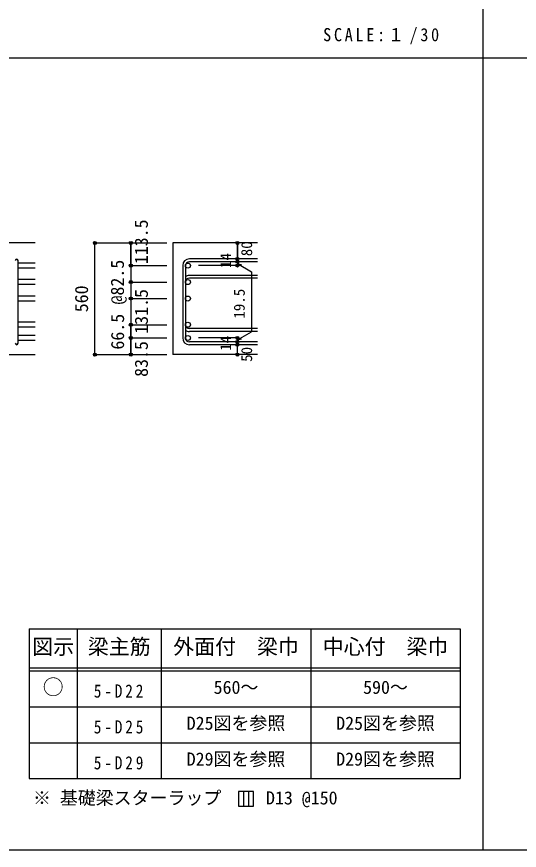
# Model space of a CAD drawing. Units: millimetres at full size, sheet at 1:30, with parts at other scales. Extents: x -5973 to 5954, y -4195 to 4201.
# Drawn here: x -3464 to -942, y -4195 to -15 of the extents above; entities that cross this region are included whole.
import ezdxf
from ezdxf.enums import TextEntityAlignment as Align

# ---------------------------------------------------------------- set-up
doc = ezdxf.new("R2010")
doc.units = ezdxf.units.MM
doc.header["$LTSCALE"] = 30
doc.header["$PDMODE"] = 32
doc.header["$PDSIZE"] = 15
for name, color, linetype in [('0-1', 2, 'Continuous'), ('0-5', 7, 'Continuous'), ('0-6', 7, 'Continuous'), ('0-D', 4, 'Continuous'), ('6-7_文字', 7, 'Continuous'), ('6-E_枠', 7, 'Continuous'), ('F-0_枠', 6, 'Continuous')]:
    doc.layers.add(name, color=color, linetype=linetype)
doc.styles.add('ＭＳ ゴシック', font='')
doc.styles.get('ＭＳ ゴシック').set_extended_font_data('MS Gothic')

msp = doc.modelspace()

# ---------------------------------------------------------------- linework, layer by layer
at = {"layer": '0-1'}
for p, q in [((-3370.8, -1149.89), (-4820.8, -1149.89)), ((-2255.8, -1149.89), (-2680.8, -1149.89)), ((-2680.8, -1149.89), (-2680.8, -1709.89)), ((-3770.8, -1709.89), (-3370.8, -1709.89)), ((-2255.8, -1709.89), (-2680.8, -1709.89))]:
    msp.add_line(p, q, dxfattribs=at)
at = {"layer": '0-5'}
for p, q in [((-3370.8, -1250.82), (-3456.8, -1250.82)), ((-3370.8, -1275.82), (-3456.8, -1275.82)), ((-3370.8, -1333.39), (-3456.8, -1333.39)), ((-3370.8, -1358.39), (-3456.8, -1358.39)), ((-3370.8, -1415.97), (-3456.8, -1415.97)), ((-3370.8, -1440.97), (-3456.8, -1440.97)), ((-3370.8, -1547.39), (-3456.8, -1547.39)), ((-3370.8, -1572.39), (-3456.8, -1572.39)), ((-3370.8, -1613.89), (-3456.8, -1613.89)), ((-3370.8, -1638.89), (-3456.8, -1638.89))]:
    msp.add_line(p, q, dxfattribs=at)
at = {"layer": '0-5', "color": 3}
for centre in [(-2604.3, -1263.32), (-2604.3, -1345.89), (-2604.3, -1428.47), (-2604.3, -1559.89), (-2604.3, -1626.39)]:
    msp.add_circle(centre, 12.5, dxfattribs=at)
at = {"layer": '0-6'}
for p, q in [((-3456.8, -1652.89), (-3456.8, -1238.32)), ((-2255.8, -1229.82), (-2597.3, -1229.82)), ((-2255.8, -1243.82), (-2597.3, -1243.82)), ((-2630.8, -1263.32), (-2630.8, -1626.39)), ((-2616.8, -1263.32), (-2616.8, -1626.39)), ((-2255.8, -1312.39), (-2597.3, -1312.39)), ((-2255.8, -1326.39), (-2597.3, -1326.39)), ((-2255.8, -1579.39), (-2597.3, -1579.39)), ((-2255.8, -1593.39), (-2597.3, -1593.39)), ((-2255.8, -1645.89), (-2597.3, -1645.89)), ((-2255.8, -1659.89), (-2597.3, -1659.89))]:
    msp.add_line(p, q, dxfattribs=at)
for centre, radius, start, end in [((-3463.8, -1238.32), 7, 0, 180), ((-2597.3, -1263.32), 33.5, 90, 180), ((-2597.3, -1263.32), 19.5, 90, 180), ((-2597.3, -1345.89), 33.5, 90, 125.59765), ((-2597.3, -1345.89), 19.5, 90, 180), ((-2597.3, -1559.89), 19.5, 180, 270), ((-2597.3, -1559.89), 33.5, 234.40235, 270), ((-2597.3, -1626.39), 33.5, 180, 270), ((-2597.3, -1626.39), 19.5, 180, 270), ((-3463.8, -1652.89), 7, 180, 0)]:
    msp.add_arc(centre, radius, start, end, dxfattribs=at)
at = {"layer": '0-D'}
for p, q in [((-3070.8, -1149.89), (-2890.8, -1149.89)), ((-3070.8, -1149.89), (-2890.8, -1149.89)), ((-3070.8, -1709.89), (-3070.8, -1149.89)), ((-2890.8, -1149.89), (-2710.8, -1149.89)), ((-2890.8, -1149.89), (-2710.8, -1149.89)), ((-2890.8, -1149.89), (-2890.8, -1263.32)), ((-2890.8, -1263.32), (-2890.8, -1149.89)), ((-2355.8, -1243.82), (-2355.8, -1229.82)), ((-2355.8, -1243.82), (-2355.8, -1263.32)), ((-2355.8, -1253.57), (-2336.48, -1258.75)), ((-2355.8, -1253.57), (-2285.74, -1294.02)), ((-2890.8, -1263.32), (-2710.8, -1263.32)), ((-2890.8, -1263.32), (-2890.8, -1343.39)), ((-2890.8, -1263.32), (-2710.8, -1263.32)), ((-2355.8, -1263.32), (-2551.89, -1263.32)), ((-2285.74, -1294.02), (-2285.74, -1595.7)), ((-2890.8, -1345.89), (-2710.8, -1345.89)), ((-2890.8, -1345.89), (-2710.8, -1345.89)), ((-2890.8, -1428.47), (-2710.8, -1428.47)), ((-2890.8, -1428.47), (-2710.8, -1428.47)), ((-2890.8, -1428.47), (-2710.8, -1428.47)), ((-2890.8, -1559.89), (-2710.8, -1559.89)), ((-2890.8, -1559.89), (-2710.8, -1559.89)), ((-2890.8, -1626.39), (-2710.8, -1626.39)), ((-2890.8, -1626.39), (-2710.8, -1626.39)), ((-2890.8, -1626.39), (-2710.8, -1626.39)), ((-2355.8, -1626.39), (-2551.89, -1626.39)), ((-2355.8, -1636.14), (-2285.74, -1595.7)), ((-2355.8, -1645.89), (-2355.8, -1626.39)), ((-2355.8, -1636.14), (-2336.48, -1630.97)), ((-2355.8, -1659.89), (-2355.8, -1645.89)), ((-2355.8, -1709.89), (-2355.8, -1659.89))]:
    msp.add_line(p, q, dxfattribs=at)
for points in [[(-2355.8, -1149.89), (-2355.8, -1229.82), (-2355.8, -1149.89)], [(-2890.8, -1343.39), (-2890.8, -1559.89), (-2710.8, -1559.89)], [(-2890.8, -1559.89), (-2890.8, -1658.4), (-2890.8, -1559.89)], [(-3070.8, -1709.89), (-2890.8, -1709.89), (-2890.8, -1626.39)], [(-2890.8, -1626.39), (-2890.8, -1709.89), (-2710.8, -1709.89)]]:
    msp.add_lwpolyline(points, dxfattribs=at)
for centre, radius in [((-3070.8, -1149.89), 8), ((-3070.8, -1149.89), 7.2), ((-3070.8, -1149.89), 6.4), ((-3070.8, -1149.89), 5.6), ((-3070.8, -1149.89), 4.8), ((-3070.8, -1149.89), 4), ((-3070.8, -1149.89), 3.2), ((-3070.8, -1149.89), 2.4), ((-3070.8, -1149.89), 1.6), ((-3070.8, -1149.89), 0.8), ((-2890.8, -1149.89), 8), ((-2890.8, -1149.89), 7.2), ((-2890.8, -1149.89), 6.4), ((-2890.8, -1149.89), 5.6), ((-2890.8, -1149.89), 4.8), ((-2890.8, -1149.89), 4), ((-2890.8, -1149.89), 3.2), ((-2890.8, -1149.89), 2.4), ((-2890.8, -1149.89), 1.6), ((-2890.8, -1149.89), 0.8), ((-2355.8, -1149.89), 4), ((-2355.8, -1149.89), 3.6), ((-2355.8, -1149.89), 3.2), ((-2355.8, -1149.89), 2.8), ((-2355.8, -1149.89), 2.4), ((-2355.8, -1149.89), 2), ((-2355.8, -1149.89), 1.6), ((-2355.8, -1149.89), 1.2), ((-2355.8, -1149.89), 0.8), ((-2355.8, -1149.89), 0.4), ((-2355.8, -1229.82), 4), ((-2355.8, -1243.82), 4), ((-2355.8, -1229.82), 3.6), ((-2355.8, -1243.82), 3.6), ((-2355.8, -1229.82), 3.2), ((-2355.8, -1243.82), 3.2), ((-2355.8, -1229.82), 2.8), ((-2355.8, -1243.82), 2.8), ((-2355.8, -1229.82), 2.4), ((-2355.8, -1243.82), 2.4), ((-2355.8, -1229.82), 2), ((-2355.8, -1243.82), 2), ((-2355.8, -1229.82), 1.6), ((-2355.8, -1243.82), 1.6), ((-2355.8, -1229.82), 1.2), ((-2355.8, -1243.82), 1.2), ((-2355.8, -1229.82), 0.8), ((-2355.8, -1243.82), 0.8), ((-2355.8, -1229.82), 0.4), ((-2355.8, -1243.82), 0.4), ((-2890.8, -1263.32), 8), ((-2890.8, -1263.32), 7.2), ((-2890.8, -1263.32), 6.4), ((-2890.8, -1263.32), 5.6), ((-2890.8, -1263.32), 4.8), ((-2890.8, -1263.32), 4), ((-2890.8, -1263.32), 3.2), ((-2890.8, -1263.32), 2.4), ((-2890.8, -1263.32), 1.6), ((-2890.8, -1263.32), 0.8), ((-2355.8, -1263.32), 4), ((-2355.8, -1263.32), 3.6), ((-2355.8, -1263.32), 3.2), ((-2355.8, -1263.32), 2.8), ((-2355.8, -1263.32), 2.4), ((-2355.8, -1263.32), 2), ((-2355.8, -1263.32), 1.6), ((-2355.8, -1263.32), 1.2), ((-2355.8, -1263.32), 0.8), ((-2355.8, -1263.32), 0.4), ((-2890.8, -1345.89), 8), ((-2890.8, -1345.89), 7.2), ((-2890.8, -1345.89), 6.4), ((-2890.8, -1345.89), 5.6), ((-2890.8, -1345.89), 4.8), ((-2890.8, -1345.89), 4), ((-2890.8, -1345.89), 3.2), ((-2890.8, -1345.89), 2.4), ((-2890.8, -1345.89), 1.6), ((-2890.8, -1345.89), 0.8), ((-2890.8, -1428.47), 8), ((-2890.8, -1428.47), 7.2), ((-2890.8, -1428.47), 6.4), ((-2890.8, -1428.47), 5.6), ((-2890.8, -1428.47), 4.8), ((-2890.8, -1428.47), 4), ((-2890.8, -1428.47), 3.2), ((-2890.8, -1428.47), 2.4), ((-2890.8, -1428.47), 1.6), ((-2890.8, -1428.47), 0.8), ((-2890.8, -1559.89), 8), ((-2890.8, -1559.89), 7.2), ((-2890.8, -1559.89), 6.4), ((-2890.8, -1559.89), 5.6), ((-2890.8, -1559.89), 4.8), ((-2890.8, -1559.89), 4), ((-2890.8, -1559.89), 3.2), ((-2890.8, -1559.89), 2.4), ((-2890.8, -1559.89), 1.6), ((-2890.8, -1559.89), 0.8), ((-2890.8, -1626.39), 8), ((-2890.8, -1626.39), 7.2), ((-2890.8, -1626.39), 6.4), ((-2890.8, -1626.39), 5.6), ((-2890.8, -1626.39), 4.8), ((-2890.8, -1626.39), 4), ((-2890.8, -1626.39), 3.2), ((-2890.8, -1626.39), 2.4), ((-2890.8, -1626.39), 1.6), ((-2890.8, -1626.39), 0.8), ((-2355.8, -1626.39), 4), ((-2355.8, -1626.39), 3.6), ((-2355.8, -1626.39), 3.2), ((-2355.8, -1626.39), 2.8), ((-2355.8, -1626.39), 2.4), ((-2355.8, -1626.39), 2), ((-2355.8, -1626.39), 1.6), ((-2355.8, -1626.39), 1.2), ((-2355.8, -1626.39), 0.8), ((-2355.8, -1626.39), 0.4), ((-2355.8, -1645.89), 4), ((-2355.8, -1659.89), 4), ((-2355.8, -1645.89), 3.6), ((-2355.8, -1659.89), 3.6), ((-2355.8, -1645.89), 3.2), ((-2355.8, -1659.89), 3.2), ((-2355.8, -1645.89), 2.8), ((-2355.8, -1659.89), 2.8), ((-2355.8, -1645.89), 2.4), ((-2355.8, -1659.89), 2.4), ((-2355.8, -1645.89), 2), ((-2355.8, -1659.89), 2), ((-2355.8, -1645.89), 1.6), ((-2355.8, -1659.89), 1.6), ((-2355.8, -1645.89), 1.2), ((-2355.8, -1659.89), 1.2), ((-2355.8, -1645.89), 0.8), ((-2355.8, -1659.89), 0.8), ((-2355.8, -1645.89), 0.4), ((-2355.8, -1659.89), 0.4), ((-3070.8, -1709.89), 8), ((-3070.8, -1709.89), 7.2), ((-3070.8, -1709.89), 6.4), ((-3070.8, -1709.89), 5.6), ((-3070.8, -1709.89), 4.8), ((-3070.8, -1709.89), 4), ((-3070.8, -1709.89), 3.2), ((-3070.8, -1709.89), 2.4), ((-3070.8, -1709.89), 1.6), ((-3070.8, -1709.89), 0.8), ((-2890.8, -1709.89), 8), ((-2890.8, -1709.89), 7.2), ((-2890.8, -1709.89), 6.4), ((-2890.8, -1709.89), 5.6), ((-2890.8, -1709.89), 4.8), ((-2890.8, -1709.89), 4), ((-2890.8, -1709.89), 3.2), ((-2890.8, -1709.89), 2.4), ((-2890.8, -1709.89), 1.6), ((-2890.8, -1709.89), 0.8), ((-2355.8, -1709.89), 4), ((-2355.8, -1709.89), 3.6), ((-2355.8, -1709.89), 3.2), ((-2355.8, -1709.89), 2.8), ((-2355.8, -1709.89), 2.4), ((-2355.8, -1709.89), 2), ((-2355.8, -1709.89), 1.6), ((-2355.8, -1709.89), 1.2), ((-2355.8, -1709.89), 0.8), ((-2355.8, -1709.89), 0.4)]:
    msp.add_circle(centre, radius, dxfattribs=at)
at = {"layer": '0-D', "color": 7}
for p in [(-3070.8, -1149.89), (-2890.8, -1149.89), (-2355.8, -1149.89), (-2355.8, -1229.82), (-2355.8, -1243.82), (-2890.8, -1263.32), (-2355.8, -1263.32), (-2890.8, -1345.89), (-2890.8, -1428.47), (-2890.8, -1559.89), (-2890.8, -1626.39), (-2355.8, -1626.39), (-2355.8, -1626.39), (-2355.8, -1645.89), (-2355.8, -1659.89), (-3070.8, -1709.89), (-2890.8, -1709.89), (-2355.8, -1709.89)]:
    msp.add_point(p, dxfattribs=at)
at = {"layer": '6-7_文字'}
for p, q in [((-2325.87, -3899.62), (-2325.87, -3974.62)), ((-2300.87, -3899.62), (-2300.87, -3974.62))]:
    msp.add_line(p, q, dxfattribs=at)
msp.add_lwpolyline([(-2350.87, -3974.62), (-2275.87, -3974.62), (-2275.87, -3899.62), (-2350.87, -3899.62)], close=True, dxfattribs=at)
at = {"layer": '6-E_枠', "color": 3}
for p, q in [((-3400.52, -3085.43), (-3400.52, -3835.43)), ((-3400.52, -3085.43), (-1238, -3085.43)), ((-1238, -3085.43), (-1238, -3835.43)), ((-3400.52, -3835.43), (-1238, -3835.43))]:
    msp.add_line(p, q, dxfattribs=at)
at = {"layer": '6-E_枠'}
for p, q in [((-3160.52, -3085.43), (-3160.52, -3835.43)), ((-2738, -3085.43), (-2738, -3835.43)), ((-1988, -3085.43), (-1988, -3835.43)), ((-3400.52, -3280.43), (-1238, -3280.43)), ((-3400.52, -3295.43), (-1238, -3295.43)), ((-3400.52, -3475.43), (-1238, -3475.43)), ((-3400.52, -3655.43), (-1238, -3655.43))]:
    msp.add_line(p, q, dxfattribs=at)
at = {"layer": 'F-0_枠', "color": 2}
for p, q in [((-1124.64, 4201.15), (-1124.64, -4195.24)), ((-5972.88, -222.05), (3723.6, -222.05))]:
    msp.add_line(p, q, dxfattribs=at)
at = {"layer": 'F-0_枠'}
msp.add_line((5954.1, -4195.24), (-5972.88, -4195.24), dxfattribs=at)

# ---------------------------------------------------------------- texts
at = {"layer": '0-D', "style": 'ＭＳ ゴシック'}
for s, height, p in [('113.5', 65.98, (-2785.8, -1256.32)), ('80', 54.99, (-2265.8, -1216.32)), ('14', 54.99, (-2371.03, -1275.26)), ('@82.5', 65.98, (-2905.8, -1458.39)), ('560', 65.98, (-3085.8, -1497.39)), ('131.5', 65.98, (-2785.61, -1605.43)), ('19.5', 54.99, (-2302.8, -1529.24)), ('66.5', 65.98, (-2904.95, -1684.55)), ('14', 54.99, (-2371.06, -1690.57)), ('83.5', 65.98, (-2785.8, -1821.39)), ('50', 54.99, (-2265.8, -1745.89))]:
    msp.add_text(s, height=height, rotation=90, dxfattribs=at).set_placement(p, align=Align.BOTTOM_LEFT)
at = {"layer": '6-7_文字', "color": 2, "style": 'ＭＳ ゴシック'}
for s, p in [('図示', (-3385.52, -3235.43)), ('梁主筋', (-3106.76, -3235.43)), ('外面付\u3000梁巾', (-2678, -3235.43)), ('中心付\u3000梁巾', (-1928, -3235.43)), ('○', (-3333.02, -3437.93))]:
    msp.add_text(s, height=76.98, dxfattribs=at).set_placement(p, align=Align.BOTTOM_LEFT)
at = {"layer": '6-7_文字', "style": 'ＭＳ ゴシック'}
for s, p in [('560～', (-2475.5, -3430.43)), ('590～', (-1725.5, -3430.43)), ('D25図を参照', (-2610.5, -3610.43)), ('D25図を参照', (-1860.5, -3610.43)), ('D29図を参照', (-2610.5, -3790.43)), ('D29図を参照', (-1860.5, -3790.43)), ('※ 基礎梁スターラップ     D13 @150', (-3381.96, -3985.01))]:
    msp.add_text(s, height=65.98, dxfattribs=at).set_placement(p, align=Align.BOTTOM_LEFT)
at = {"layer": '6-7_文字', "color": 2, "insert": (-1925.98, -154.55), "char_height": 65.98, "attachment_point": 7, "style": 'ＭＳ ゴシック'}
msp.add_mtext('\\T1.34;\\W0.9;SCALE:１/30', dxfattribs=at)
at = {"layer": '6-7_文字', "char_height": 65.98, "attachment_point": 7, "style": 'ＭＳ ゴシック'}
for s, insert in [('\\T1.38;\\W0.85;5-D22', (-3076.76, -3430.43)), ('\\T1.38;\\W0.85;5-D25', (-3076.76, -3610.43)), ('\\T1.38;\\W0.85;5-D29', (-3076.76, -3790.43))]:
    msp.add_mtext(s, dxfattribs=dict(at, insert=insert))

doc.saveas('drawing.dxf')
